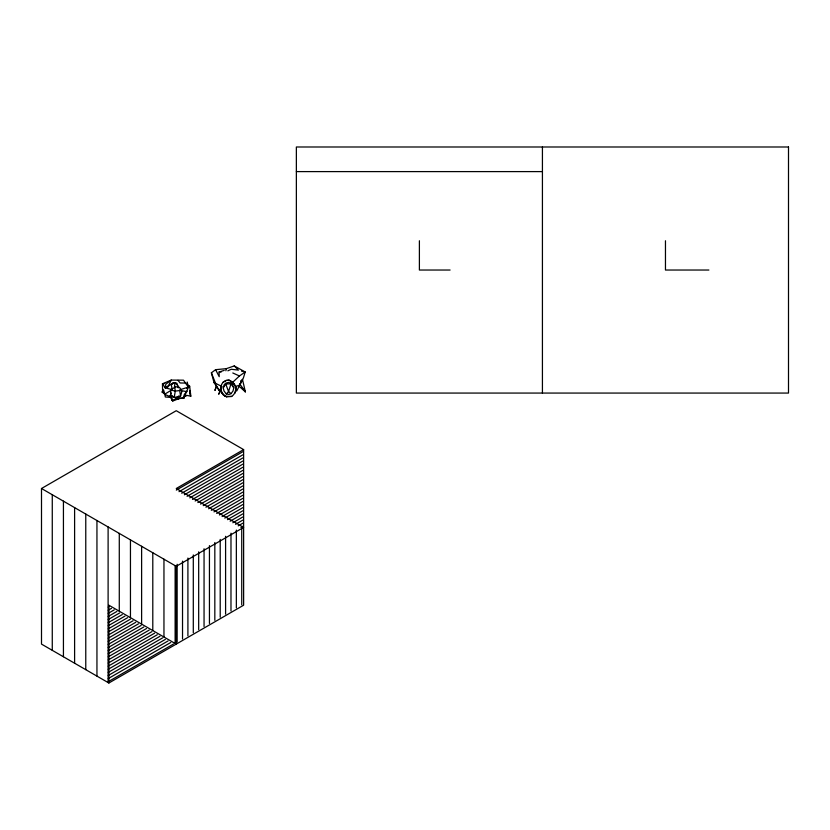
<?xml version="1.0" encoding="UTF-8"?>
<svg xmlns="http://www.w3.org/2000/svg" width="830" height="830" viewBox="0 0 830 830"><rect width="100%" height="100%" fill="white"/><g stroke="black" fill="none" stroke-linecap="round" stroke-linejoin="round"><path stroke-width="1.25" d="M236.789 390.878L243.398 377.951L245.213 371.975L234.236 365.926L226.362 368.655L215.603 369.682L211.38 372.805L214.036 382.578L219.898 391.636L219.919 389.229M235.938 390.774L236.011 386.78L232.307 381.852L229.07 380.13L226.113 380.462L223.208 382.132C218.964 386.604 220.5 395.132 226.725 396.854L231.715 396.439C234.683 394.094 236.83 390.66 236.011 386.78L232.307 381.852M221.268 385.245L221.122 390.94L223.519 395.111L226.725 396.854M174.507 386.5L174.788 387.226L170.793 390.027L170.565 395.256L176.199 398.224L180.556 396.055L181.853 391.563L179.539 387.371L174.507 386.5L175.047 382.723L173.574 382.692L165.263 387.901L162.462 383.782L171.26 380.088L183.482 380.171L188.327 387.143L186.802 391.636L184.405 394.271L183.451 397.746L171.841 400.122L172.132 397.601L164.579 394.26L162.587 389.955L162.462 383.782L164.745 383.522M173.574 382.692L171.198 384.404L172.267 389.612L165.263 387.901L165.824 384.228L171.26 380.088L167.629 387.434M234.952 393.026L236.104 387.735L233.614 383.221L229.07 380.13L226.102 380.493L223.208 382.132M225.853 370.792L226.362 368.655M233.801 387.818L233.012 391.003L231.02 393.659L229.059 394.406L226.31 393.991L223.996 390.94L223.239 387.88L224.245 384.653L225.874 383.107L228.675 382.391L232.255 384.114L233.801 387.818L230.989 383.885L225.729 383.958L223.239 387.88M171.25 392.995L170.565 395.256L175.078 397.632M216.391 385.743L214.939 390.463L216.319 386.936M240.015 384.954L241.291 381.043M171.841 400.122L172.765 401.014L179.353 398.483L183.98 398.141L186.543 391.21M220.292 390.785L218.684 394.26L220.365 390.826M163.054 390.048L161.902 392.113L164.745 393.752L165.326 396.989L171.063 397.456M226.31 393.991L228.561 391.563L230.989 383.885L232.255 384.114M232.172 382.786L239.445 375.969L245.213 371.975L241.561 371.166M240.669 381.022L242.474 379.393L245.369 391.864L238.895 386.085M176.199 398.224L178.637 396.107M186.885 388.533L189.665 386.178L187.59 385.006M171.167 390.276L164.579 394.26L163.655 390.027M165.263 387.901L168.874 385.763M41.5 488.507L176.251 410.715L243.626 449.611L243.626 605.205L108.875 683.007L41.5 644.111L41.5 488.507L176.251 566.309L176.251 644.111L108.875 605.205L108.875 683.007M243.626 449.611L176.251 488.507L243.626 527.413L176.251 566.309M176.313 490.115L243.003 451.624M179.01 491.671L243.003 454.726M181.697 493.228L243.003 457.838M184.395 494.784L243.003 460.94M187.082 496.33L243.003 464.053M189.78 497.886L243.003 467.155M192.467 499.442L243.003 470.268M195.154 500.998L243.003 473.37M197.851 502.544L243.003 476.482M200.538 504.101L243.003 479.595M203.236 505.657L243.003 482.697M205.923 507.213L243.003 485.809M208.61 508.769L243.003 488.912M211.308 510.315L243.003 492.024M213.995 511.871L243.003 495.126M216.692 513.428L243.003 498.239M219.379 514.984L243.003 501.341M222.067 516.53L243.003 504.453M224.764 518.086L243.003 507.555M227.451 519.642L243.003 510.668M230.149 521.199L243.003 513.78M232.836 522.755L243.003 516.883M235.533 524.301L243.003 519.995M238.22 525.857L243.003 523.097M240.907 527.413L243.003 526.21M108.242 607.114L108.855 606.761M108.242 610.216L111.542 608.317M108.242 613.328L114.239 609.874M108.242 616.441L116.926 611.43M108.242 619.543L119.613 612.976M108.242 622.656L122.311 614.532M108.242 625.758L124.998 616.088M108.242 628.87L127.696 617.645M108.242 631.972L130.383 619.19M108.242 635.085L133.07 620.747M108.242 638.187L135.767 622.303M108.242 641.3L138.454 623.859M108.242 644.402L141.152 625.415M108.242 647.514L143.839 626.961M108.242 650.627L146.526 628.518M108.242 653.729L149.224 630.074M108.242 656.841L151.911 631.63M108.242 659.943L154.608 633.176M108.242 663.056L157.295 634.732M108.242 666.158L159.993 636.288M108.242 669.271L162.68 637.845M108.242 672.373L165.367 639.39M108.242 675.485L168.065 640.947M108.242 678.587L170.752 642.503M108.242 681.7L173.449 644.059M227.866 370.823L231.28 369.257L238.386 370.107L234.236 365.926M171.198 384.404L175.047 382.723L176.894 383.252L178.253 387.849M183.627 396.73L186.833 395.412L190.807 396.211L189.665 386.178M180.037 398.058L175.721 399.334M183.43 396.73L186.833 395.412M235.367 386.552L239.901 385.047M215.603 369.682L219.213 376.685L219.089 372.016L224.225 370.367M179.84 389.778L188.327 387.143L187.217 382.028M219.089 372.016L221.257 371.964M296.362 171.603L542.426 171.603M450.099 270.03L419.389 270.03L419.389 240.762M708.893 270.03L665.463 270.03L665.463 240.762M185.951 383.045L180.1 382.983L177.994 380.306M231.715 396.439L225.459 396.304L222.004 393.264L220.77 389.747M180.961 390.577L186.802 391.636M170.793 390.027L175.275 391.106L179.685 390.536L180.556 396.055L174.186 397.549L175.275 391.106L174.788 387.226M232.794 372.981L239.445 375.969M214.036 382.578L222.077 386.583M230.481 383.014L232.359 384.01M183.451 397.746L183.98 398.141M231.02 393.659L228.561 391.563L225.729 383.958M175.047 382.723L177.89 385.535M242.391 387.963L245.369 391.864L239.579 383.668M169.569 395.848L172.765 401.014M216.049 385.079L219.898 391.636M189.551 393.15L190.807 396.211M211.38 372.805L215.572 383.346M189.717 390.671L190.537 394.157M542.426 146.993L542.426 393.067M241.738 526.977L241.738 604.779M236.353 530.09L236.353 607.882M230.979 533.192L230.979 610.994M225.594 536.304L225.594 614.107M220.209 539.407L220.209 617.209M214.825 542.519L214.825 620.321M209.44 545.621L209.44 623.423M204.056 548.734L204.056 626.536M198.681 551.846L198.681 629.638M193.297 554.948L193.297 632.751M187.912 558.061L187.912 635.853M182.527 561.163L182.527 638.965M177.143 564.276L177.143 642.067M175.13 565.614L175.13 643.416M163.956 559.171L163.956 636.963M152.793 552.718L152.793 630.52M141.619 546.275L141.619 624.067M130.455 539.822L130.455 617.624M119.281 533.379L119.281 611.171M108.108 526.926L108.108 682.519M96.944 520.472L96.944 676.077M85.77 514.029L85.77 669.623M74.607 507.576L74.607 663.18M63.433 501.133L63.433 656.727M52.269 494.68L52.269 650.284M788.5 146.993L296.362 146.993L296.362 393.067L788.5 393.067L788.5 146.993"/></g></svg>
